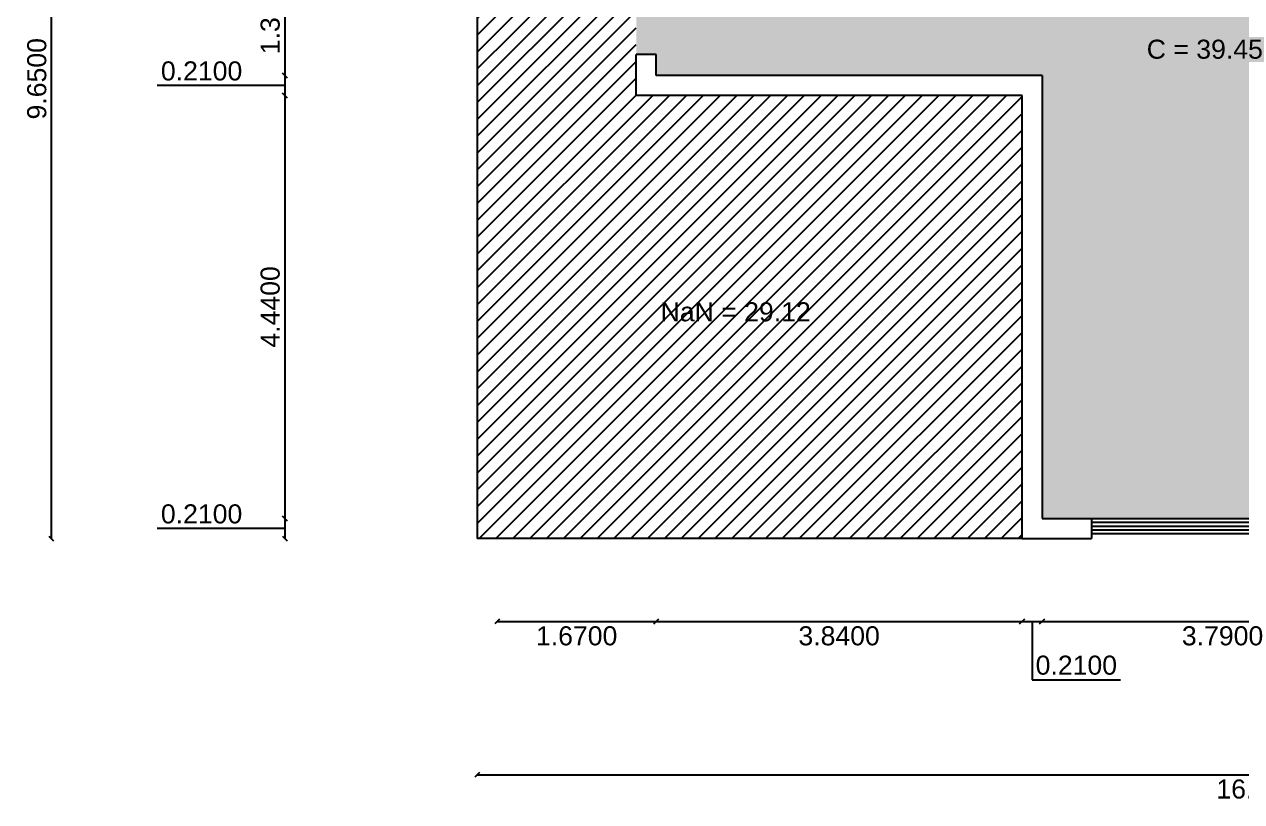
# Model space of a CAD drawing. Header units: inches. Extents: x 2.9 to 27.9, y 12.5 to 28.3.
# Drawn here: x 2.88 to 15.66, y 12.49 to 20.65 of the extents above; entities that cross this region are included whole.
import ezdxf

# ---------------------------------------------------------------- set-up
doc = ezdxf.new("R2010")
doc.units = ezdxf.units.IN
doc.header["$MEASUREMENT"] = 0
doc.styles.get("Standard").update_dxf_attribs({"font": 'Arial.ttf'})
doc.dimstyles.get("Standard").update_dxf_attribs({"dimtxt": 0.2, "dimasz": 0.05, "dimexe": 0.18, "dimexo": 0.0625, "dimgap": 0.05, "dimtad": 2, "dimtoh": 1, "dimdec": 4, "dimzin": 0, "dimdsep": 46, "dimtxsty": 'Standard', "dimblk": 'OBLIQUE', "dimblk1": 'OBLIQUE', "dimblk2": 'OBLIQUE', "dimcen": 0, "dimse1": 1, "dimse2": 1, "dimadec": 0, "dimazin": 0, "dimtfac": 1, "dimtdec": 4, "dimtofl": 0, "dimtmove": 1, "dimatfit": 3, "dimldrblk": 'OBLIQUE', "dimfxl": 1, "dimtolj": 1, "dimtzin": 0, "dimarcsym": 0})

# ---------------------------------------------------------------- blocks, each defined once
blk = doc.blocks.new('_Oblique')
at = {"color": 0, "linetype": 'ByBlock', "lineweight": -2}
blk.add_line((-0.5, -0.5), (0.5, 0.5), dxfattribs=at)
blk = doc.blocks.new('*D139')
at = {"color": 0, "lineweight": -2, "transparency": 16777216}
blk.add_line((7.845, 14.385), (9.515, 14.385), dxfattribs=at).dxf.unprotected_set("ltscale", 0)
at = {"layer": 'Defpoints', "color": 0}
for p in [(7.845, 21.628), (9.515, 20.118), (9.515, 14.385)]:
    blk.add_point(p, dxfattribs=at).dxf.unprotected_set("ltscale", 0)
at = {"color": 0, "lineweight": -2, "transparency": 16777216, "xscale": 0.05, "yscale": 0.05, "zscale": 0.05, "rotation": 180}
blk.add_blockref('_Oblique', (7.845, 14.385), dxfattribs=at).dxf.unprotected_set("ltscale", 0)
at = {"color": 0, "lineweight": -2, "transparency": 16777216, "xscale": 0.05, "yscale": 0.05, "zscale": 0.05}
blk.add_blockref('_Oblique', (9.515, 14.385), dxfattribs=at).dxf.unprotected_set("ltscale", 0)
at = {"color": 0, "transparency": 16777216, "insert": (8.68, 14.234), "char_height": 0.2, "attachment_point": 5}
blk.add_mtext('\\A1;1.6700', dxfattribs=at).dxf.unprotected_set("ltscale", 0)
blk = doc.blocks.new('*D140')
at = {"color": 0, "lineweight": -2, "transparency": 16777216}
blk.add_line((9.515, 14.385), (13.355, 14.385), dxfattribs=at).dxf.unprotected_set("ltscale", 0)
at = {"layer": 'Defpoints', "color": 0}
for p in [(9.515, 20.118), (13.355, 15.258), (13.355, 14.385)]:
    blk.add_point(p, dxfattribs=at).dxf.unprotected_set("ltscale", 0)
at = {"color": 0, "lineweight": -2, "transparency": 16777216, "xscale": 0.05, "yscale": 0.05, "zscale": 0.05, "rotation": 180}
blk.add_blockref('_Oblique', (9.515, 14.385), dxfattribs=at).dxf.unprotected_set("ltscale", 0)
at = {"color": 0, "lineweight": -2, "transparency": 16777216, "xscale": 0.05, "yscale": 0.05, "zscale": 0.05}
blk.add_blockref('_Oblique', (13.355, 14.385), dxfattribs=at).dxf.unprotected_set("ltscale", 0)
at = {"color": 0, "transparency": 16777216, "insert": (11.435, 14.234), "char_height": 0.2, "attachment_point": 5}
blk.add_mtext('\\A1;3.8400', dxfattribs=at).dxf.unprotected_set("ltscale", 0)
blk = doc.blocks.new('*D141')
at = {"color": 0, "lineweight": -2, "transparency": 16777216}
for p, q in [((13.355, 14.385), (13.565, 14.385)), ((13.46, 14.385), (13.46, 13.775)), ((13.46, 13.775), (14.39, 13.775))]:
    blk.add_line(p, q, dxfattribs=at).dxf.unprotected_set("ltscale", 0)
at = {"layer": 'Defpoints', "color": 0}
for p in [(13.565, 15.468), (13.355, 15.258), (13.565, 14.385)]:
    blk.add_point(p, dxfattribs=at).dxf.unprotected_set("ltscale", 0)
at = {"color": 0, "lineweight": -2, "transparency": 16777216, "xscale": 0.05, "yscale": 0.05, "zscale": 0.05, "rotation": 180}
blk.add_blockref('_Oblique', (13.355, 14.385), dxfattribs=at).dxf.unprotected_set("ltscale", 0)
at = {"color": 0, "lineweight": -2, "transparency": 16777216, "xscale": 0.05, "yscale": 0.05, "zscale": 0.05}
blk.add_blockref('_Oblique', (13.565, 14.385), dxfattribs=at).dxf.unprotected_set("ltscale", 0)
at = {"color": 0, "transparency": 16777216, "insert": (13.925, 13.926), "char_height": 0.2, "attachment_point": 5}
blk.add_mtext('\\A1;0.2100', dxfattribs=at).dxf.unprotected_set("ltscale", 0)
blk = doc.blocks.new('*D142')
at = {"color": 0, "lineweight": -2, "transparency": 16777216}
blk.add_line((13.565, 14.385), (17.355, 14.385), dxfattribs=at).dxf.unprotected_set("ltscale", 0)
at = {"layer": 'Defpoints', "color": 0}
for p in [(13.565, 15.468), (17.355, 15.468), (17.355, 14.385)]:
    blk.add_point(p, dxfattribs=at).dxf.unprotected_set("ltscale", 0)
at = {"color": 0, "lineweight": -2, "transparency": 16777216, "xscale": 0.05, "yscale": 0.05, "zscale": 0.05, "rotation": 180}
blk.add_blockref('_Oblique', (13.565, 14.385), dxfattribs=at).dxf.unprotected_set("ltscale", 0)
at = {"color": 0, "lineweight": -2, "transparency": 16777216, "xscale": 0.05, "yscale": 0.05, "zscale": 0.05}
blk.add_blockref('_Oblique', (17.355, 14.385), dxfattribs=at).dxf.unprotected_set("ltscale", 0)
at = {"color": 0, "transparency": 16777216, "insert": (15.46, 14.234), "char_height": 0.2, "attachment_point": 5}
blk.add_mtext('\\A1;3.7900', dxfattribs=at).dxf.unprotected_set("ltscale", 0)
blk = doc.blocks.new('*D111')
at = {"color": 0, "lineweight": -2, "transparency": 16777216}
blk.add_line((7.635, 12.777), (24.165, 12.777), dxfattribs=at).dxf.unprotected_set("ltscale", 0)
at = {"layer": 'Defpoints', "color": 0}
for p in [(7.635, 15.258), (24.165, 15.258), (24.165, 12.777)]:
    blk.add_point(p, dxfattribs=at).dxf.unprotected_set("ltscale", 0)
at = {"color": 0, "lineweight": -2, "transparency": 16777216, "xscale": 0.05, "yscale": 0.05, "zscale": 0.05, "rotation": 180}
blk.add_blockref('_Oblique', (7.635, 12.777), dxfattribs=at).dxf.unprotected_set("ltscale", 0)
at = {"color": 0, "lineweight": -2, "transparency": 16777216, "xscale": 0.05, "yscale": 0.05, "zscale": 0.05}
blk.add_blockref('_Oblique', (24.165, 12.777), dxfattribs=at).dxf.unprotected_set("ltscale", 0)
at = {"color": 0, "transparency": 16777216, "insert": (15.9, 12.626), "char_height": 0.2, "attachment_point": 5}
blk.add_mtext('\\A1;16.5300', dxfattribs=at).dxf.unprotected_set("ltscale", 0)
blk = doc.blocks.new('*D150')
at = {"color": 0, "lineweight": -2, "transparency": 16777216}
for p, q in [((5.616, 15.468), (5.616, 15.258)), ((5.208, 15.363), (4.278, 15.363)), ((5.616, 15.363), (5.208, 15.363))]:
    blk.add_line(p, q, dxfattribs=at).dxf.unprotected_set("ltscale", 0)
at = {"layer": 'Defpoints', "color": 0}
for p in [(13.565, 15.468), (5.616, 15.258), (13.355, 15.258)]:
    blk.add_point(p, dxfattribs=at).dxf.unprotected_set("ltscale", 0)
at = {"color": 0, "lineweight": -2, "transparency": 16777216, "xscale": 0.05, "yscale": 0.05, "zscale": 0.05}
for p, rotation in [((5.616, 15.468), 90), ((5.616, 15.258), 270)]:
    blk.add_blockref('_Oblique', p, dxfattribs=dict(at, rotation=rotation)).dxf.unprotected_set("ltscale", 0)
at = {"color": 0, "transparency": 16777216, "insert": (4.743, 15.514), "char_height": 0.2, "attachment_point": 5}
blk.add_mtext('\\A1;0.2100', dxfattribs=at).dxf.unprotected_set("ltscale", 0)
blk = doc.blocks.new('*D151')
at = {"color": 0, "lineweight": -2, "transparency": 16777216}
blk.add_line((5.616, 19.908), (5.616, 15.468), dxfattribs=at).dxf.unprotected_set("ltscale", 0)
at = {"layer": 'Defpoints', "color": 0}
for p in [(9.305, 19.908), (5.616, 15.468), (13.565, 15.468)]:
    blk.add_point(p, dxfattribs=at).dxf.unprotected_set("ltscale", 0)
at = {"color": 0, "lineweight": -2, "transparency": 16777216, "xscale": 0.05, "yscale": 0.05, "zscale": 0.05}
for p, rotation in [((5.616, 19.908), 90), ((5.616, 15.468), 270)]:
    blk.add_blockref('_Oblique', p, dxfattribs=dict(at, rotation=rotation)).dxf.unprotected_set("ltscale", 0)
at = {"color": 0, "transparency": 16777216, "insert": (5.464, 17.688), "char_height": 0.2, "attachment_point": 5, "rotation": 90}
blk.add_mtext('\\A1;4.4400', dxfattribs=at).dxf.unprotected_set("ltscale", 0)
blk = doc.blocks.new('*D152')
at = {"color": 0, "lineweight": -2, "transparency": 16777216}
for p, q in [((5.616, 20.118), (5.616, 19.908)), ((5.208, 20.013), (4.278, 20.013)), ((5.616, 20.013), (5.208, 20.013))]:
    blk.add_line(p, q, dxfattribs=at).dxf.unprotected_set("ltscale", 0)
at = {"layer": 'Defpoints', "color": 0}
for p in [(9.515, 20.118), (5.616, 19.908), (9.305, 19.908)]:
    blk.add_point(p, dxfattribs=at).dxf.unprotected_set("ltscale", 0)
at = {"color": 0, "lineweight": -2, "transparency": 16777216, "xscale": 0.05, "yscale": 0.05, "zscale": 0.05}
for p, rotation in [((5.616, 20.118), 90), ((5.616, 19.908), 270)]:
    blk.add_blockref('_Oblique', p, dxfattribs=dict(at, rotation=rotation)).dxf.unprotected_set("ltscale", 0)
at = {"color": 0, "transparency": 16777216, "insert": (4.743, 20.164), "char_height": 0.2, "attachment_point": 5}
blk.add_mtext('\\A1;0.2100', dxfattribs=at).dxf.unprotected_set("ltscale", 0)
blk = doc.blocks.new('*D153')
at = {"color": 0, "lineweight": -2, "transparency": 16777216}
blk.add_line((5.616, 21.418), (5.616, 20.118), dxfattribs=at).dxf.unprotected_set("ltscale", 0)
at = {"layer": 'Defpoints', "color": 0}
for p in [(7.635, 21.418), (5.616, 20.118), (9.515, 20.118)]:
    blk.add_point(p, dxfattribs=at).dxf.unprotected_set("ltscale", 0)
at = {"color": 0, "lineweight": -2, "transparency": 16777216, "xscale": 0.05, "yscale": 0.05, "zscale": 0.05}
for p, rotation in [((5.616, 21.418), 90), ((5.616, 20.118), 270)]:
    blk.add_blockref('_Oblique', p, dxfattribs=dict(at, rotation=rotation)).dxf.unprotected_set("ltscale", 0)
at = {"color": 0, "transparency": 16777216, "insert": (5.464, 20.768), "char_height": 0.2, "attachment_point": 5, "rotation": 90}
blk.add_mtext('\\A1;1.3000', dxfattribs=at).dxf.unprotected_set("ltscale", 0)
blk = doc.blocks.new('*D159')
at = {"color": 0, "lineweight": -2, "transparency": 16777216}
blk.add_line((3.165, 24.908), (3.165, 15.258), dxfattribs=at).dxf.unprotected_set("ltscale", 0)
at = {"layer": 'Defpoints', "color": 0}
for p in [(7.635, 24.908), (3.165, 15.258), (7.635, 15.258)]:
    blk.add_point(p, dxfattribs=at).dxf.unprotected_set("ltscale", 0)
at = {"color": 0, "lineweight": -2, "transparency": 16777216, "xscale": 0.05, "yscale": 0.05, "zscale": 0.05}
for p, rotation in [((3.165, 24.908), 90), ((3.165, 15.258), 270)]:
    blk.add_blockref('_Oblique', p, dxfattribs=dict(at, rotation=rotation)).dxf.unprotected_set("ltscale", 0)
at = {"color": 0, "transparency": 16777216, "insert": (3.014, 20.083), "char_height": 0.2, "attachment_point": 5, "rotation": 90}
blk.add_mtext('\\A1;9.6500', dxfattribs=at).dxf.unprotected_set("ltscale", 0)
blk = doc.blocks.new('*D176')
at = {"color": 0, "lineweight": -2, "transparency": 16777216}
blk.add_line((7.845, 14.385), (9.515, 14.385), dxfattribs=at).dxf.unprotected_set("ltscale", 0)
at = {"layer": 'Defpoints', "color": 0}
for p in [(7.845, 21.628), (9.515, 20.118), (9.515, 14.385)]:
    blk.add_point(p, dxfattribs=at).dxf.unprotected_set("ltscale", 0)
at = {"color": 0, "lineweight": -2, "transparency": 16777216, "xscale": 0.05, "yscale": 0.05, "zscale": 0.05, "rotation": 180}
blk.add_blockref('_Oblique', (7.845, 14.385), dxfattribs=at).dxf.unprotected_set("ltscale", 0)
at = {"color": 0, "lineweight": -2, "transparency": 16777216, "xscale": 0.05, "yscale": 0.05, "zscale": 0.05}
blk.add_blockref('_Oblique', (9.515, 14.385), dxfattribs=at).dxf.unprotected_set("ltscale", 0)
at = {"color": 0, "transparency": 16777216, "insert": (8.68, 14.234), "char_height": 0.2, "attachment_point": 5}
blk.add_mtext('\\A1;1.6700', dxfattribs=at).dxf.unprotected_set("ltscale", 0)
blk = doc.blocks.new('*D177')
at = {"color": 0, "lineweight": -2, "transparency": 16777216}
blk.add_line((9.515, 14.385), (13.355, 14.385), dxfattribs=at).dxf.unprotected_set("ltscale", 0)
at = {"layer": 'Defpoints', "color": 0}
for p in [(9.515, 20.118), (13.355, 15.258), (13.355, 14.385)]:
    blk.add_point(p, dxfattribs=at).dxf.unprotected_set("ltscale", 0)
at = {"color": 0, "lineweight": -2, "transparency": 16777216, "xscale": 0.05, "yscale": 0.05, "zscale": 0.05, "rotation": 180}
blk.add_blockref('_Oblique', (9.515, 14.385), dxfattribs=at).dxf.unprotected_set("ltscale", 0)
at = {"color": 0, "lineweight": -2, "transparency": 16777216, "xscale": 0.05, "yscale": 0.05, "zscale": 0.05}
blk.add_blockref('_Oblique', (13.355, 14.385), dxfattribs=at).dxf.unprotected_set("ltscale", 0)
at = {"color": 0, "transparency": 16777216, "insert": (11.435, 14.234), "char_height": 0.2, "attachment_point": 5}
blk.add_mtext('\\A1;3.8400', dxfattribs=at).dxf.unprotected_set("ltscale", 0)
blk = doc.blocks.new('*D178')
at = {"color": 0, "lineweight": -2, "transparency": 16777216}
for p, q in [((13.355, 14.385), (13.565, 14.385)), ((13.46, 14.385), (13.46, 13.775)), ((13.46, 13.775), (14.39, 13.775))]:
    blk.add_line(p, q, dxfattribs=at).dxf.unprotected_set("ltscale", 0)
at = {"layer": 'Defpoints', "color": 0}
for p in [(13.565, 15.468), (13.355, 15.258), (13.565, 14.385)]:
    blk.add_point(p, dxfattribs=at).dxf.unprotected_set("ltscale", 0)
at = {"color": 0, "lineweight": -2, "transparency": 16777216, "xscale": 0.05, "yscale": 0.05, "zscale": 0.05, "rotation": 180}
blk.add_blockref('_Oblique', (13.355, 14.385), dxfattribs=at).dxf.unprotected_set("ltscale", 0)
at = {"color": 0, "lineweight": -2, "transparency": 16777216, "xscale": 0.05, "yscale": 0.05, "zscale": 0.05}
blk.add_blockref('_Oblique', (13.565, 14.385), dxfattribs=at).dxf.unprotected_set("ltscale", 0)
at = {"color": 0, "transparency": 16777216, "insert": (13.925, 13.926), "char_height": 0.2, "attachment_point": 5}
blk.add_mtext('\\A1;0.2100', dxfattribs=at).dxf.unprotected_set("ltscale", 0)
blk = doc.blocks.new('*D179')
at = {"color": 0, "lineweight": -2, "transparency": 16777216}
blk.add_line((13.565, 14.385), (17.355, 14.385), dxfattribs=at).dxf.unprotected_set("ltscale", 0)
at = {"layer": 'Defpoints', "color": 0}
for p in [(13.565, 15.468), (17.355, 15.468), (17.355, 14.385)]:
    blk.add_point(p, dxfattribs=at).dxf.unprotected_set("ltscale", 0)
at = {"color": 0, "lineweight": -2, "transparency": 16777216, "xscale": 0.05, "yscale": 0.05, "zscale": 0.05, "rotation": 180}
blk.add_blockref('_Oblique', (13.565, 14.385), dxfattribs=at).dxf.unprotected_set("ltscale", 0)
at = {"color": 0, "lineweight": -2, "transparency": 16777216, "xscale": 0.05, "yscale": 0.05, "zscale": 0.05}
blk.add_blockref('_Oblique', (17.355, 14.385), dxfattribs=at).dxf.unprotected_set("ltscale", 0)
at = {"color": 0, "transparency": 16777216, "insert": (15.46, 14.234), "char_height": 0.2, "attachment_point": 5}
blk.add_mtext('\\A1;3.7900', dxfattribs=at).dxf.unprotected_set("ltscale", 0)
blk = doc.blocks.new('*D123')
at = {"color": 0, "lineweight": -2, "transparency": 16777216}
blk.add_line((7.635, 12.777), (24.165, 12.777), dxfattribs=at).dxf.unprotected_set("ltscale", 0)
at = {"layer": 'Defpoints', "color": 0}
for p in [(7.635, 15.258), (24.165, 15.258), (24.165, 12.777)]:
    blk.add_point(p, dxfattribs=at).dxf.unprotected_set("ltscale", 0)
at = {"color": 0, "lineweight": -2, "transparency": 16777216, "xscale": 0.05, "yscale": 0.05, "zscale": 0.05, "rotation": 180}
blk.add_blockref('_Oblique', (7.635, 12.777), dxfattribs=at).dxf.unprotected_set("ltscale", 0)
at = {"color": 0, "lineweight": -2, "transparency": 16777216, "xscale": 0.05, "yscale": 0.05, "zscale": 0.05}
blk.add_blockref('_Oblique', (24.165, 12.777), dxfattribs=at).dxf.unprotected_set("ltscale", 0)
at = {"color": 0, "transparency": 16777216, "insert": (15.9, 12.626), "char_height": 0.2, "attachment_point": 5}
blk.add_mtext('\\A1;16.5300', dxfattribs=at).dxf.unprotected_set("ltscale", 0)
blk = doc.blocks.new('*D187')
at = {"color": 0, "lineweight": -2, "transparency": 16777216}
for p, q in [((5.616, 15.468), (5.616, 15.258)), ((5.208, 15.363), (4.278, 15.363)), ((5.616, 15.363), (5.208, 15.363))]:
    blk.add_line(p, q, dxfattribs=at).dxf.unprotected_set("ltscale", 0)
at = {"layer": 'Defpoints', "color": 0}
for p in [(13.565, 15.468), (5.616, 15.258), (13.355, 15.258)]:
    blk.add_point(p, dxfattribs=at).dxf.unprotected_set("ltscale", 0)
at = {"color": 0, "lineweight": -2, "transparency": 16777216, "xscale": 0.05, "yscale": 0.05, "zscale": 0.05}
for p, rotation in [((5.616, 15.468), 90), ((5.616, 15.258), 270)]:
    blk.add_blockref('_Oblique', p, dxfattribs=dict(at, rotation=rotation)).dxf.unprotected_set("ltscale", 0)
at = {"color": 0, "transparency": 16777216, "insert": (4.743, 15.514), "char_height": 0.2, "attachment_point": 5}
blk.add_mtext('\\A1;0.2100', dxfattribs=at).dxf.unprotected_set("ltscale", 0)
blk = doc.blocks.new('*D188')
at = {"color": 0, "lineweight": -2, "transparency": 16777216}
blk.add_line((5.616, 19.908), (5.616, 15.468), dxfattribs=at).dxf.unprotected_set("ltscale", 0)
at = {"layer": 'Defpoints', "color": 0}
for p in [(9.305, 19.908), (5.616, 15.468), (13.565, 15.468)]:
    blk.add_point(p, dxfattribs=at).dxf.unprotected_set("ltscale", 0)
at = {"color": 0, "lineweight": -2, "transparency": 16777216, "xscale": 0.05, "yscale": 0.05, "zscale": 0.05}
for p, rotation in [((5.616, 19.908), 90), ((5.616, 15.468), 270)]:
    blk.add_blockref('_Oblique', p, dxfattribs=dict(at, rotation=rotation)).dxf.unprotected_set("ltscale", 0)
at = {"color": 0, "transparency": 16777216, "insert": (5.464, 17.688), "char_height": 0.2, "attachment_point": 5, "rotation": 90}
blk.add_mtext('\\A1;4.4400', dxfattribs=at).dxf.unprotected_set("ltscale", 0)
blk = doc.blocks.new('*D189')
at = {"color": 0, "lineweight": -2, "transparency": 16777216}
for p, q in [((5.616, 20.118), (5.616, 19.908)), ((5.208, 20.013), (4.278, 20.013)), ((5.616, 20.013), (5.208, 20.013))]:
    blk.add_line(p, q, dxfattribs=at).dxf.unprotected_set("ltscale", 0)
at = {"layer": 'Defpoints', "color": 0}
for p in [(9.515, 20.118), (5.616, 19.908), (9.305, 19.908)]:
    blk.add_point(p, dxfattribs=at).dxf.unprotected_set("ltscale", 0)
at = {"color": 0, "lineweight": -2, "transparency": 16777216, "xscale": 0.05, "yscale": 0.05, "zscale": 0.05}
for p, rotation in [((5.616, 20.118), 90), ((5.616, 19.908), 270)]:
    blk.add_blockref('_Oblique', p, dxfattribs=dict(at, rotation=rotation)).dxf.unprotected_set("ltscale", 0)
at = {"color": 0, "transparency": 16777216, "insert": (4.743, 20.164), "char_height": 0.2, "attachment_point": 5}
blk.add_mtext('\\A1;0.2100', dxfattribs=at).dxf.unprotected_set("ltscale", 0)
blk = doc.blocks.new('*D190')
at = {"color": 0, "lineweight": -2, "transparency": 16777216}
blk.add_line((5.616, 21.418), (5.616, 20.118), dxfattribs=at).dxf.unprotected_set("ltscale", 0)
at = {"layer": 'Defpoints', "color": 0}
for p in [(7.635, 21.418), (5.616, 20.118), (9.515, 20.118)]:
    blk.add_point(p, dxfattribs=at).dxf.unprotected_set("ltscale", 0)
at = {"color": 0, "lineweight": -2, "transparency": 16777216, "xscale": 0.05, "yscale": 0.05, "zscale": 0.05}
for p, rotation in [((5.616, 21.418), 90), ((5.616, 20.118), 270)]:
    blk.add_blockref('_Oblique', p, dxfattribs=dict(at, rotation=rotation)).dxf.unprotected_set("ltscale", 0)
at = {"color": 0, "transparency": 16777216, "insert": (5.464, 20.768), "char_height": 0.2, "attachment_point": 5, "rotation": 90}
blk.add_mtext('\\A1;1.3000', dxfattribs=at).dxf.unprotected_set("ltscale", 0)
blk = doc.blocks.new('*D196')
at = {"color": 0, "lineweight": -2, "transparency": 16777216}
blk.add_line((3.165, 24.908), (3.165, 15.258), dxfattribs=at).dxf.unprotected_set("ltscale", 0)
at = {"layer": 'Defpoints', "color": 0}
for p in [(7.635, 24.908), (3.165, 15.258), (7.635, 15.258)]:
    blk.add_point(p, dxfattribs=at).dxf.unprotected_set("ltscale", 0)
at = {"color": 0, "lineweight": -2, "transparency": 16777216, "xscale": 0.05, "yscale": 0.05, "zscale": 0.05}
for p, rotation in [((3.165, 24.908), 90), ((3.165, 15.258), 270)]:
    blk.add_blockref('_Oblique', p, dxfattribs=dict(at, rotation=rotation)).dxf.unprotected_set("ltscale", 0)
at = {"color": 0, "transparency": 16777216, "insert": (3.014, 20.083), "char_height": 0.2, "attachment_point": 5, "rotation": 90}
blk.add_mtext('\\A1;9.6500', dxfattribs=at).dxf.unprotected_set("ltscale", 0)

msp = doc.modelspace()

# ---------------------------------------------------------------- hatches: boundary and pattern name
h = msp.add_hatch(color=183)
h.dxf.hatch_style = 1
h.paths.add_polyline_path([(15.55531, 23.89795), (14.98531, 23.89795), (13.51531, 23.89795), (12.85531, 23.89795), (12.85531, 23.69795), (12.85531, 22.23795), (12.85531, 21.41795), (12.73531, 21.41795), (12.73531, 21.91795), (10.87531, 21.91795), (10.87531, 21.41795), (10.54531, 21.41795), (9.67531, 21.41795), (9.51531, 21.41795), (9.51531, 21.30795), (9.30531, 21.30795), (9.30531, 20.33795), (9.51531, 20.33795), (9.51531, 20.11795), (13.56531, 20.11795), (13.56531, 15.46795), (14.08531, 15.46795), (16.68531, 15.46795), (17.35531, 15.46795), (17.35531, 20.11795), (19.37531, 20.11795), (20.26531, 20.11795), (20.43531, 20.11795), (20.43531, 20.43781), (20.43531, 21.32781), (20.43531, 21.41795), (19.60531, 21.41795), (18.80531, 21.41795), (18.45531, 21.41795), (17.56531, 21.41795), (15.55531, 21.41795)])
h.paths.add_polyline_path([(14.61272, 20.23942), (15.93196, 20.23942), (15.93196, 20.54638), (14.61272, 20.54638)], flags=24)
h.dxf.unprotected_set("ltscale", 0)
h = msp.add_hatch(color=183)
h.dxf.hatch_style = 1
h.paths.add_polyline_path([(15.55531, 23.89795), (14.98531, 23.89795), (13.51531, 23.89795), (12.85531, 23.89795), (12.85531, 23.69795), (12.85531, 22.23795), (12.85531, 21.41795), (12.73531, 21.41795), (12.73531, 21.91795), (10.87531, 21.91795), (10.87531, 21.41795), (10.54531, 21.41795), (9.67531, 21.41795), (9.51531, 21.41795), (9.51531, 21.30795), (9.30531, 21.30795), (9.30531, 20.33795), (9.51531, 20.33795), (9.51531, 20.11795), (13.56531, 20.11795), (13.56531, 15.46795), (14.08531, 15.46795), (16.68531, 15.46795), (17.35531, 15.46795), (17.35531, 20.11795), (19.37531, 20.11795), (20.26531, 20.11795), (20.43531, 20.11795), (20.43531, 20.43781), (20.43531, 21.32781), (20.43531, 21.41795), (19.60531, 21.41795), (18.80531, 21.41795), (18.45531, 21.41795), (17.56531, 21.41795), (15.55531, 21.41795)])
h.paths.add_polyline_path([(14.61272, 20.23942), (15.93196, 20.23942), (15.93196, 20.54638), (14.61272, 20.54638)], flags=24)
h.dxf.unprotected_set("ltscale", 0)
h = msp.add_hatch()
h.set_pattern_fill('ANSI31', color=256)
h.paths.add_polyline_path([(9.30531, 19.90795), (9.30531, 20.33795), (9.30531, 21.30795), (9.30531, 21.41795), (7.63531, 21.41795), (7.63531, 15.25795), (13.35531, 15.25795), (13.35531, 19.90795)])
h.paths.add_polyline_path([(9.51037, 17.48361), (11.18568, 17.48361), (11.18568, 17.78647), (9.51037, 17.78647)], flags=24)
h.dxf.unprotected_set("ltscale", 0)
h = msp.add_hatch()
h.set_pattern_fill('ANSI31', color=256)
h.paths.add_polyline_path([(9.30531, 19.90795), (9.30531, 20.33795), (9.30531, 21.30795), (9.30531, 21.41795), (7.63531, 21.41795), (7.63531, 15.25795), (13.35531, 15.25795), (13.35531, 19.90795)])
h.paths.add_polyline_path([(9.51037, 17.48361), (11.18568, 17.48361), (11.18568, 17.78647), (9.51037, 17.78647)], flags=24)
h.dxf.unprotected_set("ltscale", 0)

# ---------------------------------------------------------------- linework, layer by layer
for p, q in [((7.63531, 21.41795), (7.63531, 15.25795)), ((7.63531, 21.41795), (7.63531, 15.25795)), ((14.08531, 15.46795), (14.08531, 15.25795)), ((14.08531, 15.46795), (14.08531, 15.25795)), ((13.35531, 15.25795), (7.63531, 15.25795)), ((13.35531, 15.25795), (7.63531, 15.25795))]:
    msp.add_line(p, q).dxf.unprotected_set("ltscale", 0)
at = {"color": 1}
for p, q in [((9.30531, 19.90795), (9.30531, 20.33795)), ((9.51531, 20.33795), (9.30531, 20.33795)), ((9.30531, 19.90795), (9.30531, 20.33795)), ((9.51531, 20.33795), (9.30531, 20.33795)), ((9.51531, 20.11795), (9.51531, 20.33795)), ((9.51531, 20.11795), (9.51531, 20.33795)), ((13.56531, 20.11795), (9.51531, 20.11795)), ((13.56531, 20.11795), (9.51531, 20.11795)), ((13.56531, 20.11795), (13.56531, 15.46795)), ((13.56531, 20.11795), (13.56531, 15.46795)), ((13.35531, 19.90795), (9.30531, 19.90795)), ((13.35531, 19.90795), (9.30531, 19.90795)), ((13.35531, 15.25795), (13.35531, 19.90795)), ((13.35531, 15.25795), (13.35531, 19.90795)), ((13.56531, 15.46795), (14.08531, 15.46795)), ((13.56531, 15.46795), (14.08531, 15.46795)), ((13.35531, 15.25795), (14.08531, 15.25795)), ((13.35531, 15.25795), (14.08531, 15.25795))]:
    msp.add_line(p, q, dxfattribs=at).dxf.unprotected_set("ltscale", 0)
at = {"color": 4}
for p, q in [((14.08531, 15.46795), (16.68531, 15.46795)), ((14.08531, 15.46795), (16.68531, 15.46795)), ((14.08531, 15.42795), (16.68531, 15.42795)), ((14.08531, 15.42795), (16.68531, 15.42795)), ((14.08531, 15.38795), (16.68531, 15.38795)), ((14.08531, 15.38795), (16.68531, 15.38795)), ((14.08531, 15.34795), (16.68531, 15.34795)), ((14.08531, 15.34795), (16.68531, 15.34795)), ((14.08531, 15.30795), (16.68531, 15.30795)), ((14.08531, 15.30795), (16.68531, 15.30795))]:
    msp.add_line(p, q, dxfattribs=at).dxf.unprotected_set("ltscale", 0)

# ---------------------------------------------------------------- texts
for s, p in [('C = 39.45', (14.66388, 20.29331)), ('C = 39.45', (14.66388, 20.29331)), ('NaN = 29.12', (9.56085, 17.53682)), ('NaN = 29.12', (9.56085, 17.53682))]:
    e = msp.add_text(s, height=0.2)
    e.set_placement(p)
    e.dxf.unprotected_set("ltscale", 0)

# ---------------------------------------------------------------- dimensions: what is measured, and where the dimension line sits
for base, p1, p2, picture, middle in [((3.1651, 15.25795), (7.63531, 24.90795), (7.63531, 15.25795), '*D159', (3.01373, 20.08295)), ((3.1651, 15.25795), (7.63531, 24.90795), (7.63531, 15.25795), '*D196', (3.01373, 20.08295)), ((5.61562, 20.11795), (7.63531, 21.41795), (9.51531, 20.11795), '*D153', (5.46426, 20.76795)), ((5.61562, 20.11795), (7.63531, 21.41795), (9.51531, 20.11795), '*D190', (5.46426, 20.76795)), ((5.61562, 19.90795), (9.51531, 20.11795), (9.30531, 19.90795), '*D152', (5.15789, 20.16431)), ((5.61562, 19.90795), (9.51531, 20.11795), (9.30531, 19.90795), '*D189', (5.15789, 20.16431)), ((5.61562, 15.46795), (9.30531, 19.90795), (13.56531, 15.46795), '*D151', (5.46426, 17.68795)), ((5.61562, 15.46795), (9.30531, 19.90795), (13.56531, 15.46795), '*D188', (5.46426, 17.68795)), ((5.61562, 15.25795), (13.56531, 15.46795), (13.35531, 15.25795), '*D150', (5.15789, 15.51431)), ((5.61562, 15.25795), (13.56531, 15.46795), (13.35531, 15.25795), '*D187', (5.15789, 15.51431))]:
    dim = msp.add_linear_dim(base=base, p1=p1, p2=p2, angle=270, dimstyle='Standard')
    dim.commit()
    dim.dimension.update_dxf_attribs({"geometry": picture, "text_midpoint": middle})
    dim.dimension.dxf.unprotected_set("ltscale", 0)
for base, p1, p2, picture, middle in [((9.51531, 14.38548), (7.84531, 21.62795), (9.51531, 20.11795), '*D139', (8.68031, 14.23411)), ((9.51531, 14.38548), (7.84531, 21.62795), (9.51531, 20.11795), '*D176', (8.68031, 14.23411)), ((13.35531, 14.38548), (9.51531, 20.11795), (13.35531, 15.25795), '*D140', (11.43531, 14.23411)), ((13.35531, 14.38548), (9.51531, 20.11795), (13.35531, 15.25795), '*D177', (11.43531, 14.23411)), ((13.56531, 14.38548), (13.35531, 15.25795), (13.56531, 15.46795), '*D141', (13.51031, 13.92638)), ((13.56531, 14.38548), (13.35531, 15.25795), (13.56531, 15.46795), '*D178', (13.51031, 13.92638)), ((17.35531, 14.38548), (13.56531, 15.46795), (17.35531, 15.46795), '*D142', (15.46031, 14.23411)), ((17.35531, 14.38548), (13.56531, 15.46795), (17.35531, 15.46795), '*D179', (15.46031, 14.23411)), ((24.16531, 12.7771), (7.63531, 15.25795), (24.16531, 15.25781), '*D111', (15.90031, 12.62574)), ((24.16531, 12.7771), (7.63531, 15.25795), (24.16531, 15.25781), '*D123', (15.90031, 12.62574))]:
    dim = msp.add_linear_dim(base=base, p1=p1, p2=p2, dimstyle='Standard')
    dim.commit()
    dim.dimension.update_dxf_attribs({"geometry": picture, "text_midpoint": middle})
    dim.dimension.dxf.unprotected_set("ltscale", 0)

doc.saveas('drawing.dxf')
